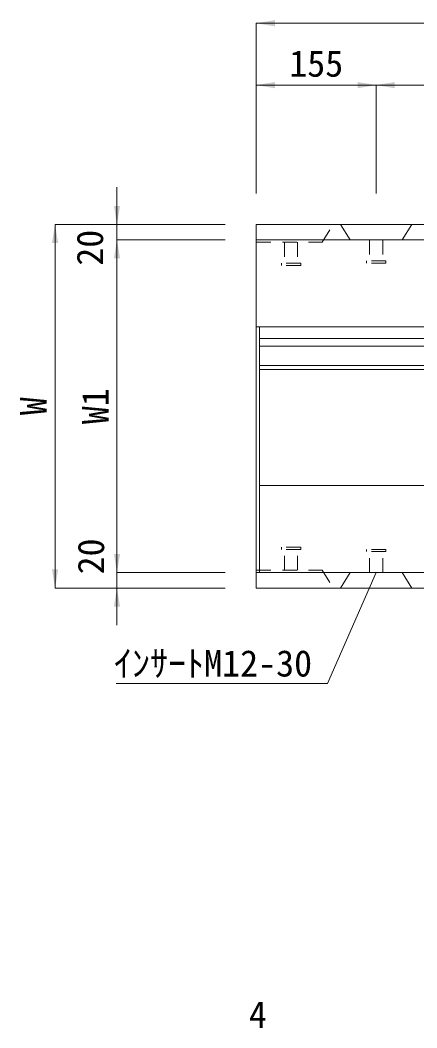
# Model space of a CAD drawing. Units: millimetres at full size. Extents: x 50430 to 101606, y 69050 to 91573.
# Drawn here: x 81158 to 81671, y 80800 to 82103 of the extents above; entities that cross this region are included whole.
import ezdxf
from ezdxf.enums import TextEntityAlignment as Align

# ---------------------------------------------------------------- set-up
doc = ezdxf.new("R2010")
doc.units = ezdxf.units.MM
doc.header["$LTSCALE"] = 50
doc.linetypes.add('USER1', pattern=[0.675, 0.375, -0.3])
for name, color, linetype, lineweight in [('インサート', 3, 'USER1', 9), ('寸法線', 7, 'Continuous', 13), ('引出線', 4, 'Continuous', 13), ('本体', 2, 'Continuous', 9)]:
    doc.layers.add(name, color=color, linetype=linetype, lineweight=lineweight)
doc.styles.add('ＭＳ ゴシック', font='')
doc.styles.get('ＭＳ ゴシック').set_extended_font_data('MS Gothic')

# ---------------------------------------------------------------- blocks, each defined once
blk = doc.blocks.new('filled_arrow')
at = {"color": 0, "linetype": 'Continuous', "lineweight": -2}
blk.add_solid([(7.5, 1.25), (0, 0), (7.5, -1.25)], dxfattribs=at)

msp = doc.modelspace()

# ---------------------------------------------------------------- linework, layer by layer
at = {"layer": 'インサート'}
for p, q in [((81499.59, 81815.68), (81499.59, 81788.68)), ((81516.59, 81815.68), (81516.59, 81788.68)), ((81609.59, 81818.68), (81609.59, 81791.68)), ((81626.59, 81818.68), (81626.59, 81791.68)), ((81520.59, 81788.68), (81495.59, 81788.68)), ((81495.59, 81788.68), (81495.59, 81785.68)), ((81520.59, 81785.68), (81495.59, 81785.68)), ((81520.59, 81788.68), (81520.59, 81785.68)), ((81630.59, 81791.68), (81605.59, 81791.68)), ((81605.59, 81791.68), (81605.59, 81788.68)), ((81630.59, 81788.68), (81605.59, 81788.68)), ((81630.59, 81791.68), (81630.59, 81788.68)), ((81520.59, 81421.68), (81495.59, 81421.68)), ((81495.59, 81418.68), (81495.59, 81421.68)), ((81520.59, 81418.68), (81495.59, 81418.68)), ((81499.59, 81391.68), (81499.59, 81418.68)), ((81516.59, 81391.68), (81516.59, 81418.68)), ((81520.59, 81418.68), (81520.59, 81421.68)), ((81630.59, 81418.68), (81605.59, 81418.68)), ((81605.59, 81415.68), (81605.59, 81418.68)), ((81630.59, 81415.68), (81630.59, 81418.68)), ((81630.59, 81415.68), (81605.59, 81415.68)), ((81609.59, 81388.68), (81609.59, 81415.68)), ((81626.59, 81388.68), (81626.59, 81415.68))]:
    msp.add_line(p, q, dxfattribs=at)
at = {"layer": '寸法線'}
for p, q in [((81463.09, 82098.68), (82461.09, 82098.68)), ((81463.09, 81878.68), (81463.09, 82098.68)), ((81463.09, 82018.68), (81618.09, 82018.68)), ((81463.09, 81878.68), (81463.09, 82018.68)), ((81618.09, 81878.68), (81618.09, 82018.68)), ((81618.09, 82018.68), (82306.09, 82018.68)), ((81618.09, 81878.68), (81618.09, 82018.68)), ((81283.09, 81886.68), (81283.09, 81770.68)), ((81203.09, 81838.68), (81203.09, 81368.68)), ((81423.09, 81838.68), (81203.09, 81838.68)), ((81423.09, 81838.68), (81283.09, 81838.68)), ((81283.09, 81818.68), (81283.09, 81388.68)), ((81423.09, 81818.68), (81283.09, 81818.68)), ((81423.09, 81818.68), (81283.09, 81818.68)), ((81283.09, 81436.68), (81283.09, 81320.68)), ((81423.09, 81388.68), (81283.09, 81388.68)), ((81423.09, 81388.68), (81283.09, 81388.68)), ((81423.09, 81368.68), (81203.09, 81368.68)), ((81423.09, 81368.68), (81283.09, 81368.68))]:
    msp.add_line(p, q, dxfattribs=at)
at = {"layer": '引出線'}
msp.add_lwpolyline([(81618.09, 81388.68), (81555.26, 81245.22), (81282.16, 81245.22)], dxfattribs=at)
at = {"layer": '本体'}
for p, q in [((82461.09, 81838.68), (81463.09, 81838.68)), ((81463.09, 81818.68), (81463.09, 81838.68)), ((81572.09, 81838.68), (81584.59, 81818.68)), ((81664.09, 81838.68), (81651.59, 81818.68)), ((82461.09, 81706.18), (81463.09, 81706.18)), ((82457.09, 81501.18), (81467.09, 81501.18)), ((81463.09, 81368.68), (81463.09, 81388.68)), ((81572.09, 81368.68), (81584.59, 81388.68)), ((81664.09, 81368.68), (81651.59, 81388.68)), ((81463.09, 81368.68), (82461.09, 81368.68))]:
    msp.add_line(p, q, dxfattribs=at)
at = {"layer": '本体', "linetype": 'USER1'}
for p, q in [((81548.09, 81815.68), (81562.59, 81838.68)), ((81463.09, 81815.68), (81548.09, 81815.68)), ((81463.09, 81391.68), (81548.09, 81391.68)), ((81548.09, 81391.68), (81562.59, 81368.68))]:
    msp.add_line(p, q, dxfattribs=at)
at = {"layer": '本体', "lineweight": 20}
for p, q in [((81463.09, 81388.68), (81463.09, 81818.68)), ((82461.09, 81818.68), (81463.09, 81818.68)), ((81463.09, 81388.68), (82461.09, 81388.68))]:
    msp.add_line(p, q, dxfattribs=at)
at = {"layer": '本体', "color": 4, "lineweight": 5}
for p, q in [((81467.09, 81388.68), (81467.09, 81706.18)), ((81467.09, 81656.18), (82457.09, 81656.18))]:
    msp.add_line(p, q, dxfattribs=at)
at = {"layer": '本体', "lineweight": 13}
for p, q in [((81467.09, 81691.18), (82457.09, 81691.18)), ((81467.09, 81681.18), (82457.09, 81681.18))]:
    msp.add_line(p, q, dxfattribs=at)
at = {"layer": '本体', "lineweight": 18}
msp.add_line((81467.09, 81651.18), (82457.09, 81651.18), dxfattribs=at)

# ---------------------------------------------------------------- block references
at = {"layer": '寸法線', "xscale": 3.2, "yscale": 3.2}
for p in [(81463.09, 82098.68), (81463.09, 82018.68), (81618.09, 82018.68)]:
    msp.add_blockref('filled_arrow', p, dxfattribs=at)
for p, rotation in [((81618.09, 82018.68), 180), ((81283.09, 81838.68), 90), ((81203.09, 81838.68), 270), ((81283.09, 81818.68), 270), ((81283.09, 81818.68), 270), ((81283.09, 81388.68), 90), ((81283.09, 81388.68), 90), ((81203.09, 81368.68), 90), ((81283.09, 81368.68), 270)]:
    msp.add_blockref('filled_arrow', p, dxfattribs=dict(at, rotation=rotation))
at = {"layer": '引出線', "xscale": 0.16, "yscale": 0.16, "rotation": 246.3}
msp.add_blockref('filled_arrow', (81618.09, 81388.68), dxfattribs=at)

# ---------------------------------------------------------------- texts
at = {"layer": '寸法線', "style": 'ＭＳ ゴシック'}
for s, p in [('155', (81540.59, 82046.68)), ('4', (81465.09, 80817.28))]:
    msp.add_text(s, height=34.18, dxfattribs=at).set_placement(p, align=Align.MIDDLE_CENTER)
for s, p in [('20', (81248.09, 81808.5)), ('W', (81175.09, 81603.68)), ('W1', (81255.09, 81603.68)), ('20', (81249.41, 81409.49))]:
    msp.add_text(s, height=34.18, rotation=90, dxfattribs=at).set_placement(p, align=Align.MIDDLE_CENTER)
at = {"layer": '引出線', "style": 'ＭＳ ゴシック'}
msp.add_text('ｲﾝｻｰﾄM12-30', height=34.18, dxfattribs=at).set_placement((81535.26, 81288.42), align=Align.TOP_RIGHT)

doc.saveas('drawing.dxf')
